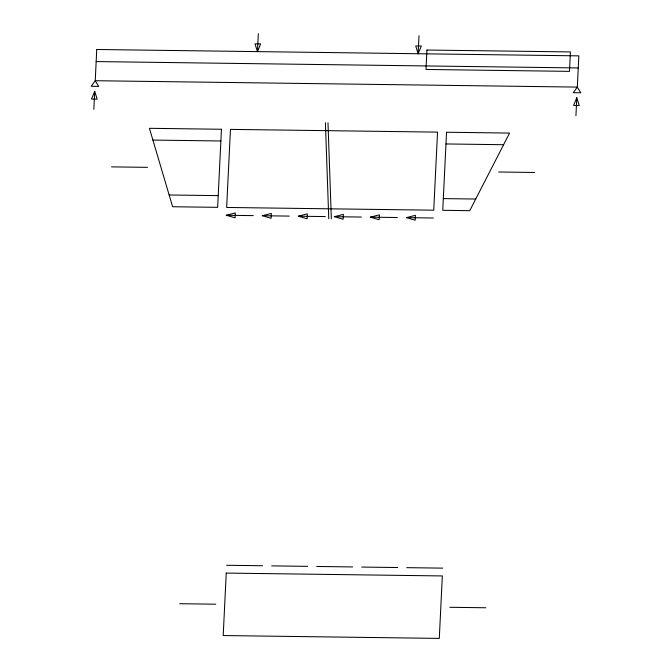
<?xml version="1.0" encoding="UTF-8"?>
<svg xmlns="http://www.w3.org/2000/svg" width="672" height="672" viewBox="0 0 672 672"><rect width="100%" height="100%" fill="white"/><g stroke="black" fill="none" stroke-linecap="round" stroke-linejoin="round"><path stroke-width="1.01" d="M93.836 109.36L94.71 91.342L97.146 99.137L91.518 99.061L94.71 91.342M257.443 51.61L260.635 43.898L255.007 43.823L257.443 51.61L258.325 33.6M418.144 53.735L421.336 46.024L415.708 45.948L418.144 53.735L419.017 35.725M575.929 115.727L576.803 97.717L579.239 105.512L573.611 105.437L576.803 97.717M226.271 215.267L235.334 212.94L235.099 217.829L226.271 215.267L253.285 215.62M262.29 215.737L271.354 213.419L271.11 218.299L262.29 215.737L289.296 216.098M298.301 216.216L307.364 213.889L307.129 218.778L298.301 216.216L325.315 216.577M334.32 216.695L343.384 214.368L343.14 219.257L334.32 216.695L361.326 217.048M370.331 217.165L379.394 214.847L379.159 219.727L370.331 217.165L397.345 217.526M406.35 217.644L415.414 215.326L415.17 220.206L406.35 217.644L433.364 218.005M96.163 61.58L578.248 67.956M152.897 140.078L220.878 140.977M445.973 143.951L503.597 144.715M111.502 166.874L147.512 167.345M498.666 171.99L534.685 172.469M169.151 194.981L218.215 195.628M443.31 198.601L475.726 199.03M226.624 565.278L262.634 565.748M271.639 565.874L307.658 566.345M316.663 566.462L352.674 566.941M361.679 567.059L397.698 567.538M406.703 567.655L442.714 568.134M179.701 603.716L215.72 604.195M449.82 607.286L485.831 607.765M327.986 122.758L331.346 218.803M325.408 122.724L328.768 218.77M96.751 49.493L95.231 80.716L91.199 86.31L98.708 86.411L95.231 80.716L577.324 87.091L580.801 92.778L573.292 92.686L577.324 87.091L578.844 55.86L96.751 49.493M221.449 129.259L217.644 207.337L172.628 206.741L149.419 128.31L221.449 129.259M230.454 129.385L226.649 207.455L433.742 210.193L437.539 132.124L230.454 129.385M226.246 573.082L223.205 635.544L439.295 638.4L442.336 575.938L226.246 573.082M426.938 50.03L425.989 69.468L569.47 71.366L570.419 51.929L426.938 50.03M446.544 132.241L442.747 210.311L469.753 210.672L509.569 133.073L446.544 132.241"/></g></svg>
